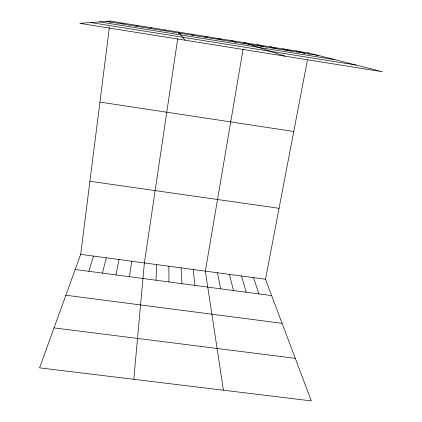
<?xml version="1.0" encoding="UTF-8"?>
<svg xmlns="http://www.w3.org/2000/svg" width="422" height="422" viewBox="0 0 422 422"><rect width="100%" height="100%" fill="white"/><g stroke="black" fill="none" stroke-linecap="round" stroke-linejoin="round"><path stroke-width="0.63" d="M155.998 280.229L156.636 264.583M133.79 379.309L144.377 262.932L177.715 38.602M307.432 60.008L265.496 279.237L311.294 400.9L39.557 367.847L80.686 254.355L109.377 27.372M110.01 22.355L110.168 21.1L308.767 53.014L382.443 71.745L79.805 23.352L110.168 21.1M164.944 30.817L165.06 29.92M129.485 276.705L131.706 261.223M178.485 33.407L178.68 32.109L185.005 40.174M243.104 49.063L205.345 271.14L223.417 390.213M243.974 43.92L244.196 42.638L284.818 56.131M308.524 54.285L308.767 53.014M115.976 274.912L119.009 259.514M102.425 273.113L106.27 257.8M88.836 271.304L93.499 256.08M150.343 28.469L151.398 27.725M135.694 26.117L137.699 25.526M120.998 23.759L123.952 23.316M54.037 327.889L295.268 358.331M65.874 295.236L282.096 323.326M75.2 269.494L271.657 295.6M80.686 254.355L265.496 279.237M89.923 181.291L279.069 208.294M99.93 102.087L293.759 131.474M90.767 22.54L356.041 65.03M106.254 21.39L318.362 55.451M99.502 21.891L334.846 59.639M295.928 50.946L304.668 53.251M283.051 48.878L290.932 51.046M270.138 46.805L277.154 48.836M257.183 44.721L263.333 46.615M231.166 40.544L235.56 42.153M218.1 38.444L221.608 39.916M204.997 36.339L207.613 37.669M191.857 34.224L193.577 35.411M253.532 277.623L258.95 293.907M241.532 276.009L246.211 292.219M229.505 274.39L233.435 290.521M217.441 272.765L220.616 288.817M193.218 269.505L194.88 285.393M181.054 267.87L181.956 283.679M168.863 266.229L168.995 281.954"/></g></svg>
